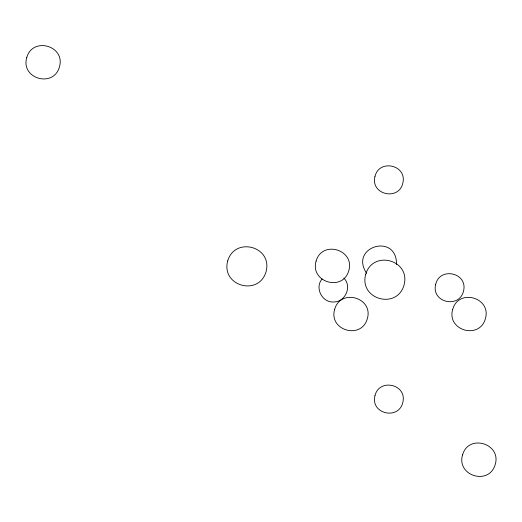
<?xml version="1.0" encoding="UTF-8"?>
<svg xmlns="http://www.w3.org/2000/svg" width="522" height="522" viewBox="0 0 522 522"><rect width="100%" height="100%" fill="white"/><g stroke="black" fill="none" stroke-linecap="round" stroke-linejoin="round"><path stroke-width="0.78" d="M396.511 264.491C397.118 232.407 348.781 246.554 366.601 273.254M322.126 278.957C314.518 287.498 321.885 302.512 333.284 301.997C345.101 302.447 352.441 286.598 343.894 278.135M374.972 176.469C370.242 194.699 398.645 201.179 402.801 183.242C407.493 165.004 379.155 158.544 374.972 176.469M374.972 395.722C370.242 413.953 398.645 420.432 402.801 402.495C407.493 384.257 379.155 377.797 374.972 395.722M435.694 284.314C430.963 302.538 459.367 309.024 463.523 291.087C468.214 272.843 439.876 266.383 435.694 284.314M227.716 260.876C220.793 285.971 258.729 296.666 266.024 271.832C272.98 246.508 234.978 236.198 227.716 260.876M365.713 274.246C358.79 299.341 396.733 310.035 404.021 285.201C410.977 259.878 372.982 249.568 365.713 274.246M26.772 57.531C20.404 78.659 53.485 88.264 59.417 67.005C65.785 45.871 32.703 36.272 26.772 57.531M316.11 261.098C309.774 281.984 342.7 292.17 348.787 270.657C355.162 249.797 322.1 239.67 316.11 261.098M334.674 309.292C328.305 330.419 361.387 340.024 367.318 318.766C373.687 297.631 340.605 288.033 334.674 309.292M452.724 309.292C446.356 330.419 479.437 340.024 485.369 318.766C491.737 297.631 458.655 288.033 452.724 309.292M462.557 454.903C456.215 475.79 489.14 485.982 495.234 464.463C501.603 443.609 468.541 433.482 462.557 454.903"/></g></svg>
